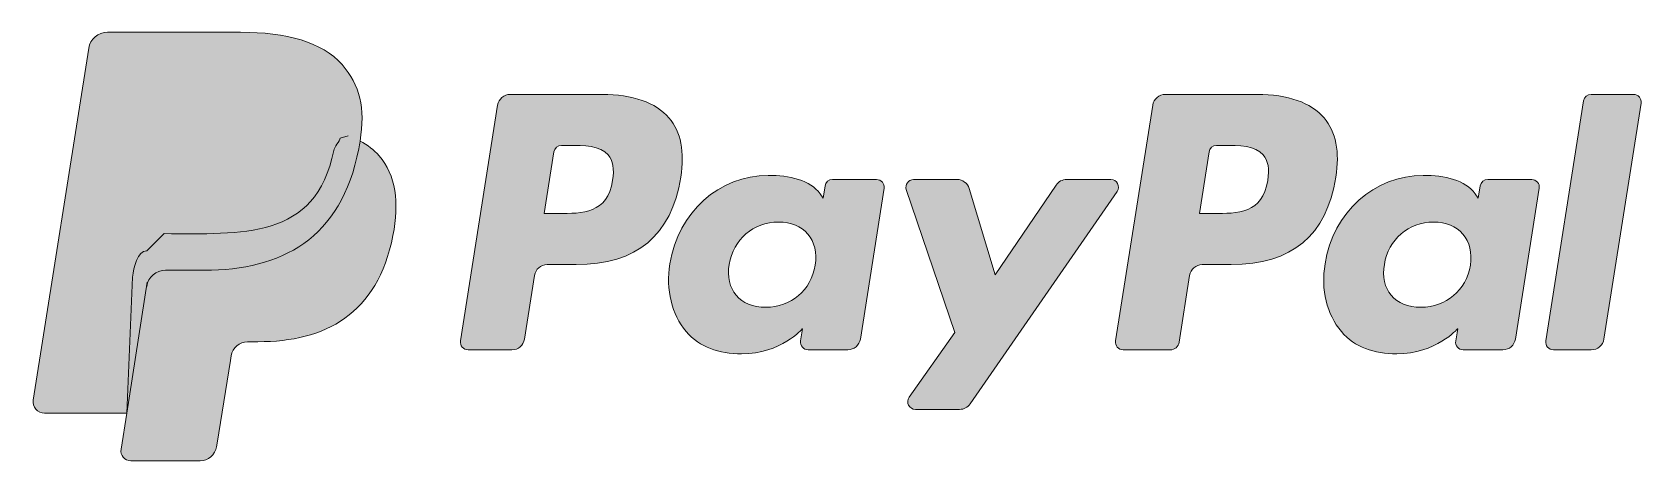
# Model space of a CAD drawing. Header units: inches. Extents: x 57.94 to 61.86, y 11.49 to 12.53.
import ezdxf

# ---------------------------------------------------------------- set-up
doc = ezdxf.new("R2010")
doc.units = ezdxf.units.IN
doc.header["$MEASUREMENT"] = 0
doc.layers.add('Layer 1', color=7, linetype='Continuous')

msp = doc.modelspace()

# ---------------------------------------------------------------- hatches: boundary and pattern name
at = {"layer": 'Layer 1', "true_color": 0x003087}
h = msp.add_hatch(color=156, dxfattribs=at)
h.dxf.hatch_style = 2
edge = h.paths.add_edge_path()
edge.add_spline(control_points=[(58.6899, 12.4497), (58.6416, 12.5047), (58.5543, 12.5283), (58.4427, 12.5283), (58.4427, 12.5283), (58.1186, 12.5283), (58.1186, 12.5283), (58.0958, 12.5283), (58.0764, 12.5117), (58.0728, 12.4892), (58.0728, 12.4892), (57.9379, 11.6334), (57.9379, 11.6334), (57.9352, 11.6166), (57.9482, 11.6013), (57.9653, 11.6013), (57.9653, 11.6013), (58.1654, 11.6013), (58.1654, 11.6013), (58.1654, 11.6013), (58.2156, 11.9199), (58.2156, 11.9199), (58.2156, 11.9199), (58.2141, 11.91), (58.2141, 11.91), (58.2177, 11.9325), (58.2369, 11.9491), (58.2597, 11.9491), (58.2597, 11.9491), (58.3548, 11.9491), (58.3548, 11.9491), (58.5416, 11.9491), (58.6878, 12.025), (58.7305, 12.2444), (58.7318, 12.2509), (58.7329, 12.2572), (58.7338, 12.2634), (58.7466, 12.3445), (58.7338, 12.3997), (58.6899, 12.4497)], knot_values=[0, 0, 0, 0, 0.013889, 0.013889, 0.013889, 0.027778, 0.027778, 0.027778, 0.041667, 0.041667, 0.041667, 0.055556, 0.055556, 0.055556, 0.069444, 0.069444, 0.069444, 0.083333, 0.083333, 0.083333, 0.097222, 0.097222, 0.097222, 0.111111, 0.111111, 0.111111, 0.125, 0.125, 0.125, 0.138889, 0.138889, 0.138889, 0.152778, 0.152778, 0.152778, 0.166667, 0.166667, 0.166667, 0.180556, 0.180556, 0.180556, 0.180556], degree=3, periodic=0)
edge.add_line((58.6899, 12.4497), (58.6899, 12.4497))
h = msp.add_hatch(color=156, dxfattribs=at)
h.dxf.hatch_style = 2
edge = h.paths.add_edge_path()
edge.add_spline(control_points=[(59.349, 12.1675), (59.3368, 12.0872), (59.2755, 12.0872), (59.2161, 12.0872), (59.2161, 12.0872), (59.1824, 12.0872), (59.1824, 12.0872), (59.1824, 12.0872), (59.2061, 12.2371), (59.2061, 12.2371), (59.2075, 12.2461), (59.2153, 12.2528), (59.2245, 12.2528), (59.2245, 12.2528), (59.2399, 12.2528), (59.2399, 12.2528), (59.2803, 12.2528), (59.3185, 12.2528), (59.3381, 12.2298), (59.3499, 12.2161), (59.3535, 12.1957), (59.349, 12.1675)], knot_values=[0, 0, 0, 0, 0.013889, 0.013889, 0.013889, 0.027778, 0.027778, 0.027778, 0.041667, 0.041667, 0.041667, 0.055556, 0.055556, 0.055556, 0.069444, 0.069444, 0.069444, 0.083333, 0.083333, 0.083333, 0.097222, 0.097222, 0.097222, 0.097222], degree=3, periodic=0)
edge.add_line((59.349, 12.1675), (59.349, 12.1675))
edge = h.paths.add_edge_path()
edge.add_spline(control_points=[(59.3232, 12.377), (59.3232, 12.377), (59.0995, 12.377), (59.0995, 12.377), (59.0842, 12.377), (59.0712, 12.3659), (59.0688, 12.3507), (59.0688, 12.3507), (58.9783, 11.7771), (58.9783, 11.7771), (58.9765, 11.7658), (58.9853, 11.7555), (58.9967, 11.7555), (58.9967, 11.7555), (59.1036, 11.7555), (59.1036, 11.7555), (59.1188, 11.7555), (59.1318, 11.7667), (59.1342, 11.7818), (59.1342, 11.7818), (59.1587, 11.9366), (59.1587, 11.9366), (59.161, 11.9517), (59.1741, 11.9628), (59.1894, 11.9628), (59.1894, 11.9628), (59.2601, 11.9628), (59.2601, 11.9628), (59.4075, 11.9628), (59.4926, 12.0341), (59.5148, 12.1755), (59.5248, 12.2372), (59.5152, 12.2858), (59.4862, 12.3198), (59.4544, 12.3572), (59.398, 12.377), (59.3232, 12.377)], knot_values=[0, 0, 0, 0, 0.013889, 0.013889, 0.013889, 0.027778, 0.027778, 0.027778, 0.041667, 0.041667, 0.041667, 0.055556, 0.055556, 0.055556, 0.069444, 0.069444, 0.069444, 0.083333, 0.083333, 0.083333, 0.097222, 0.097222, 0.097222, 0.111111, 0.111111, 0.111111, 0.125, 0.125, 0.125, 0.138889, 0.138889, 0.138889, 0.152778, 0.152778, 0.152778, 0.166667, 0.166667, 0.166667, 0.166667], degree=3, periodic=0)
edge.add_line((59.3232, 12.377), (59.3232, 12.377))
at = {"layer": 'Layer 1', "true_color": 0x009cde}
h = msp.add_hatch(color=142, dxfattribs=at)
h.dxf.hatch_style = 2
edge = h.paths.add_edge_path()
edge.add_spline(control_points=[(60.9446, 12.1675), (60.9324, 12.0872), (60.8711, 12.0872), (60.8118, 12.0872), (60.8118, 12.0872), (60.778, 12.0872), (60.778, 12.0872), (60.778, 12.0872), (60.8017, 12.2371), (60.8017, 12.2371), (60.8031, 12.2461), (60.8109, 12.2528), (60.8201, 12.2528), (60.8201, 12.2528), (60.8356, 12.2528), (60.8356, 12.2528), (60.876, 12.2528), (60.9141, 12.2528), (60.9338, 12.2298), (60.9455, 12.2161), (60.9491, 12.1957), (60.9446, 12.1675)], knot_values=[0, 0, 0, 0, 0.013889, 0.013889, 0.013889, 0.027778, 0.027778, 0.027778, 0.041667, 0.041667, 0.041667, 0.055556, 0.055556, 0.055556, 0.069444, 0.069444, 0.069444, 0.083333, 0.083333, 0.083333, 0.097222, 0.097222, 0.097222, 0.097222], degree=3, periodic=0)
edge.add_line((60.9446, 12.1675), (60.9446, 12.1675))
edge = h.paths.add_edge_path()
edge.add_spline(control_points=[(60.9188, 12.377), (60.9188, 12.377), (60.6951, 12.377), (60.6951, 12.377), (60.6798, 12.377), (60.6668, 12.3659), (60.6644, 12.3507), (60.6644, 12.3507), (60.5739, 11.7771), (60.5739, 11.7771), (60.5722, 11.7658), (60.5809, 11.7555), (60.5923, 11.7555), (60.5923, 11.7555), (60.7071, 11.7555), (60.7071, 11.7555), (60.7178, 11.7555), (60.727, 11.7633), (60.7286, 11.7739), (60.7286, 11.7739), (60.7543, 11.9366), (60.7543, 11.9366), (60.7567, 11.9517), (60.7697, 11.9628), (60.785, 11.9628), (60.785, 11.9628), (60.8558, 11.9628), (60.8558, 11.9628), (61.0031, 11.9628), (61.0882, 12.0341), (61.1104, 12.1755), (61.1204, 12.2372), (61.1108, 12.2858), (61.0819, 12.3198), (61.0501, 12.3572), (60.9937, 12.377), (60.9188, 12.377)], knot_values=[0, 0, 0, 0, 0.013889, 0.013889, 0.013889, 0.027778, 0.027778, 0.027778, 0.041667, 0.041667, 0.041667, 0.055556, 0.055556, 0.055556, 0.069444, 0.069444, 0.069444, 0.083333, 0.083333, 0.083333, 0.097222, 0.097222, 0.097222, 0.111111, 0.111111, 0.111111, 0.125, 0.125, 0.125, 0.138889, 0.138889, 0.138889, 0.152778, 0.152778, 0.152778, 0.166667, 0.166667, 0.166667, 0.166667], degree=3, periodic=0)
edge.add_line((60.9188, 12.377), (60.9188, 12.377))
h = msp.add_hatch(color=142, dxfattribs=at)
h.dxf.hatch_style = 2
edge = h.paths.add_edge_path()
edge.add_spline(control_points=[(61.7138, 12.3612), (61.7138, 12.3612), (61.6219, 11.7771), (61.6219, 11.7771), (61.6201, 11.7658), (61.6289, 11.7555), (61.6404, 11.7555), (61.6404, 11.7555), (61.7327, 11.7555), (61.7327, 11.7555), (61.748, 11.7555), (61.761, 11.7667), (61.7634, 11.7818), (61.7634, 11.7818), (61.8539, 12.3554), (61.8539, 12.3554), (61.8557, 12.3667), (61.847, 12.377), (61.8355, 12.377), (61.8355, 12.377), (61.7322, 12.377), (61.7322, 12.377), (61.723, 12.377), (61.7152, 12.3703), (61.7138, 12.3612)], knot_values=[0, 0, 0, 0, 0.013889, 0.013889, 0.013889, 0.027778, 0.027778, 0.027778, 0.041667, 0.041667, 0.041667, 0.055556, 0.055556, 0.055556, 0.069444, 0.069444, 0.069444, 0.083333, 0.083333, 0.083333, 0.097222, 0.097222, 0.097222, 0.111111, 0.111111, 0.111111, 0.111111], degree=3, periodic=0)
edge.add_line((61.7138, 12.3612), (61.7138, 12.3612))
h = msp.add_hatch(color=142, dxfattribs=at)
h.dxf.hatch_style = 2
edge = h.paths.add_edge_path()
edge.add_spline(control_points=[(58.7051, 12.2763), (58.7051, 12.2763), (58.6853, 12.2706), (58.6853, 12.2706), (58.6843, 12.2644), (58.6708, 12.2474), (58.6695, 12.2409), (58.6268, 12.0215), (58.4437, 12.0382), (58.2569, 12.0382), (58.2569, 12.0382), (58.214, 11.9965), (58.214, 11.9965), (58.1912, 11.9965), (58.1828, 11.9553), (58.1793, 11.9327), (58.1793, 11.9327), (58.1654, 11.6013), (58.1654, 11.6013), (58.1654, 11.6013), (58.1516, 11.5137), (58.1516, 11.5137), (58.1493, 11.4989), (58.1607, 11.4856), (58.1756, 11.4856), (58.1756, 11.4856), (58.3443, 11.4856), (58.3443, 11.4856), (58.3642, 11.4856), (58.3812, 11.5001), (58.3843, 11.5198), (58.3843, 11.5198), (58.386, 11.5284), (58.386, 11.5284), (58.386, 11.5284), (58.4178, 11.7298), (58.4178, 11.7298), (58.4178, 11.7298), (58.4198, 11.741), (58.4198, 11.741), (58.4229, 11.7607), (58.4399, 11.7752), (58.4599, 11.7752), (58.4599, 11.7752), (58.4851, 11.7752), (58.4851, 11.7752), (58.6485, 11.7752), (58.7764, 11.8416), (58.8138, 12.0335), (58.8294, 12.1138), (58.8213, 12.1807), (58.78, 12.2278), (58.7675, 12.242), (58.752, 12.2538), (58.7339, 12.2634)], knot_values=[0, 0, 0, 0, 0.013889, 0.013889, 0.013889, 0.027778, 0.027778, 0.027778, 0.041667, 0.041667, 0.041667, 0.055556, 0.055556, 0.055556, 0.069444, 0.069444, 0.069444, 0.083333, 0.083333, 0.083333, 0.097222, 0.097222, 0.097222, 0.111111, 0.111111, 0.111111, 0.125, 0.125, 0.125, 0.138889, 0.138889, 0.138889, 0.152778, 0.152778, 0.152778, 0.166667, 0.166667, 0.166667, 0.180556, 0.180556, 0.180556, 0.194444, 0.194444, 0.194444, 0.208333, 0.208333, 0.208333, 0.222222, 0.222222, 0.222222, 0.236111, 0.236111, 0.236111, 0.25, 0.25, 0.25, 0.25], degree=3, periodic=0)
edge.add_line((58.7339, 12.2634), (58.7051, 12.2763))
at = {"layer": 'Layer 1', "true_color": 0x003087}
h = msp.add_hatch(color=156, dxfattribs=at)
h.dxf.hatch_style = 2
edge = h.paths.add_edge_path()
edge.add_spline(control_points=[(59.8426, 11.9615), (59.8322, 11.9003), (59.7836, 11.8592), (59.7217, 11.8592), (59.6906, 11.8592), (59.6657, 11.8692), (59.6497, 11.8882), (59.6339, 11.9069), (59.6279, 11.9336), (59.6329, 11.9634), (59.6426, 12.0241), (59.6919, 12.0665), (59.753, 12.0665), (59.7834, 12.0665), (59.8081, 12.0564), (59.8244, 12.0373), (59.8408, 12.018), (59.8473, 11.9912), (59.8426, 11.9615)], knot_values=[0, 0, 0, 0, 0.013889, 0.013889, 0.013889, 0.027778, 0.027778, 0.027778, 0.041667, 0.041667, 0.041667, 0.055556, 0.055556, 0.055556, 0.069444, 0.069444, 0.069444, 0.083333, 0.083333, 0.083333, 0.083333], degree=3, periodic=0)
edge.add_line((59.8426, 11.9615), (59.8426, 11.9615))
edge = h.paths.add_edge_path()
edge.add_spline(control_points=[(59.9919, 12.17), (59.9919, 12.17), (59.8847, 12.17), (59.8847, 12.17), (59.8756, 12.17), (59.8677, 12.1634), (59.8663, 12.1543), (59.8663, 12.1543), (59.8616, 12.1243), (59.8616, 12.1243), (59.8616, 12.1243), (59.8541, 12.1352), (59.8541, 12.1352), (59.8309, 12.1689), (59.7792, 12.1801), (59.7276, 12.1801), (59.6092, 12.1801), (59.5081, 12.0904), (59.4885, 11.9646), (59.4782, 11.9019), (59.4928, 11.8419), (59.5283, 11.8001), (59.561, 11.7616), (59.6077, 11.7456), (59.6632, 11.7456), (59.7587, 11.7456), (59.8116, 11.8069), (59.8116, 11.8069), (59.8116, 11.8069), (59.8068, 11.7771), (59.8068, 11.7771), (59.805, 11.7658), (59.8137, 11.7556), (59.8252, 11.7556), (59.8252, 11.7556), (59.9217, 11.7556), (59.9217, 11.7556), (59.937, 11.7556), (59.95, 11.7667), (59.9524, 11.7818), (59.9524, 11.7818), (60.0103, 12.1485), (60.0103, 12.1485), (60.0121, 12.1598), (60.0033, 12.17), (59.9919, 12.17)], knot_values=[0, 0, 0, 0, 0.013889, 0.013889, 0.013889, 0.027778, 0.027778, 0.027778, 0.041667, 0.041667, 0.041667, 0.055556, 0.055556, 0.055556, 0.069444, 0.069444, 0.069444, 0.083333, 0.083333, 0.083333, 0.097222, 0.097222, 0.097222, 0.111111, 0.111111, 0.111111, 0.125, 0.125, 0.125, 0.138889, 0.138889, 0.138889, 0.152778, 0.152778, 0.152778, 0.166667, 0.166667, 0.166667, 0.180556, 0.180556, 0.180556, 0.194444, 0.194444, 0.194444, 0.208333, 0.208333, 0.208333, 0.208333], degree=3, periodic=0)
edge.add_line((59.9919, 12.17), (59.9919, 12.17))
h = msp.add_hatch(color=156, dxfattribs=at)
h.dxf.hatch_style = 2
edge = h.paths.add_edge_path()
edge.add_spline(control_points=[(60.5624, 12.17), (60.5624, 12.17), (60.4547, 12.17), (60.4547, 12.17), (60.4444, 12.17), (60.4348, 12.1649), (60.429, 12.1564), (60.429, 12.1564), (60.2805, 11.9376), (60.2805, 11.9376), (60.2805, 11.9376), (60.2176, 12.1479), (60.2176, 12.1479), (60.2136, 12.161), (60.2015, 12.17), (60.1878, 12.17), (60.1878, 12.17), (60.0819, 12.17), (60.0819, 12.17), (60.0692, 12.17), (60.0602, 12.1575), (60.0643, 12.1454), (60.0643, 12.1454), (60.1828, 11.7973), (60.1828, 11.7973), (60.1828, 11.7973), (60.0713, 11.64), (60.0713, 11.64), (60.0626, 11.6277), (60.0714, 11.6106), (60.0865, 11.6106), (60.0865, 11.6106), (60.1941, 11.6106), (60.1941, 11.6106), (60.2043, 11.6106), (60.2138, 11.6156), (60.2197, 11.6239), (60.2197, 11.6239), (60.5777, 12.1408), (60.5777, 12.1408), (60.5863, 12.1531), (60.5775, 12.17), (60.5624, 12.17)], knot_values=[0, 0, 0, 0, 0.013889, 0.013889, 0.013889, 0.027778, 0.027778, 0.027778, 0.041667, 0.041667, 0.041667, 0.055556, 0.055556, 0.055556, 0.069444, 0.069444, 0.069444, 0.083333, 0.083333, 0.083333, 0.097222, 0.097222, 0.097222, 0.111111, 0.111111, 0.111111, 0.125, 0.125, 0.125, 0.138889, 0.138889, 0.138889, 0.152778, 0.152778, 0.152778, 0.166667, 0.166667, 0.166667, 0.180556, 0.180556, 0.180556, 0.194444, 0.194444, 0.194444, 0.194444], degree=3, periodic=0)
edge.add_line((60.5624, 12.17), (60.5624, 12.17))
at = {"layer": 'Layer 1', "true_color": 0x009cde}
h = msp.add_hatch(color=142, dxfattribs=at)
h.dxf.hatch_style = 2
edge = h.paths.add_edge_path()
edge.add_spline(control_points=[(61.4382, 11.9615), (61.4278, 11.9003), (61.3793, 11.8592), (61.3173, 11.8592), (61.2862, 11.8592), (61.2613, 11.8692), (61.2453, 11.8882), (61.2295, 11.9069), (61.2236, 11.9336), (61.2286, 11.9634), (61.2382, 12.0241), (61.2876, 12.0665), (61.3486, 12.0665), (61.379, 12.0665), (61.4037, 12.0564), (61.42, 12.0373), (61.4364, 12.018), (61.4429, 11.9912), (61.4382, 11.9615)], knot_values=[0, 0, 0, 0, 0.013889, 0.013889, 0.013889, 0.027778, 0.027778, 0.027778, 0.041667, 0.041667, 0.041667, 0.055556, 0.055556, 0.055556, 0.069444, 0.069444, 0.069444, 0.083333, 0.083333, 0.083333, 0.083333], degree=3, periodic=0)
edge.add_line((61.4382, 11.9615), (61.4382, 11.9615))
edge = h.paths.add_edge_path()
edge.add_spline(control_points=[(61.5875, 12.17), (61.5875, 12.17), (61.4804, 12.17), (61.4804, 12.17), (61.4712, 12.17), (61.4634, 12.1634), (61.4619, 12.1543), (61.4619, 12.1543), (61.4572, 12.1243), (61.4572, 12.1243), (61.4572, 12.1243), (61.4497, 12.1352), (61.4497, 12.1352), (61.4265, 12.1689), (61.3748, 12.1801), (61.3232, 12.1801), (61.2049, 12.1801), (61.1038, 12.0904), (61.0841, 11.9646), (61.0738, 11.9019), (61.0884, 11.8419), (61.124, 11.8001), (61.1567, 11.7616), (61.2033, 11.7456), (61.2589, 11.7456), (61.3543, 11.7456), (61.4072, 11.8069), (61.4072, 11.8069), (61.4072, 11.8069), (61.4024, 11.7771), (61.4024, 11.7771), (61.4006, 11.7658), (61.4094, 11.7556), (61.4208, 11.7556), (61.4208, 11.7556), (61.5173, 11.7556), (61.5173, 11.7556), (61.5326, 11.7556), (61.5456, 11.7667), (61.548, 11.7818), (61.548, 11.7818), (61.6059, 12.1485), (61.6059, 12.1485), (61.6077, 12.1598), (61.5989, 12.17), (61.5875, 12.17)], knot_values=[0, 0, 0, 0, 0.013889, 0.013889, 0.013889, 0.027778, 0.027778, 0.027778, 0.041667, 0.041667, 0.041667, 0.055556, 0.055556, 0.055556, 0.069444, 0.069444, 0.069444, 0.083333, 0.083333, 0.083333, 0.097222, 0.097222, 0.097222, 0.111111, 0.111111, 0.111111, 0.125, 0.125, 0.125, 0.138889, 0.138889, 0.138889, 0.152778, 0.152778, 0.152778, 0.166667, 0.166667, 0.166667, 0.180556, 0.180556, 0.180556, 0.194444, 0.194444, 0.194444, 0.208333, 0.208333, 0.208333, 0.208333], degree=3, periodic=0)
edge.add_line((61.5875, 12.17), (61.5875, 12.17))

# ---------------------------------------------------------------- linework, layer by layer
at = {"layer": 'Layer 1', "lineweight": 0}
for points, knots in [([(58.6899, 12.4497), (58.6416, 12.5047), (58.5543, 12.5283), (58.4427, 12.5283), (58.4427, 12.5283), (58.1186, 12.5283), (58.1186, 12.5283), (58.0958, 12.5283), (58.0764, 12.5117), (58.0728, 12.4892), (58.0728, 12.4892), (57.9379, 11.6334), (57.9379, 11.6334), (57.9352, 11.6166), (57.9482, 11.6013), (57.9653, 11.6013), (57.9653, 11.6013), (58.1654, 11.6013), (58.1654, 11.6013), (58.1654, 11.6013), (58.2156, 11.9199), (58.2156, 11.9199), (58.2156, 11.9199), (58.2141, 11.91), (58.2141, 11.91), (58.2177, 11.9325), (58.2369, 11.9491), (58.2597, 11.9491), (58.2597, 11.9491), (58.3548, 11.9491), (58.3548, 11.9491), (58.5416, 11.9491), (58.6878, 12.025), (58.7305, 12.2444), (58.7318, 12.2509), (58.7329, 12.2572), (58.7338, 12.2634), (58.7466, 12.3445), (58.7338, 12.3997), (58.6899, 12.4497)], [0, 0, 0, 0, 1, 1, 1, 2, 2, 2, 3, 3, 3, 4, 4, 4, 5, 5, 5, 6, 6, 6, 7, 7, 7, 8, 8, 8, 9, 9, 9, 10, 10, 10, 11, 11, 11, 12, 12, 12, 13, 13, 13, 13]), ([(59.3232, 12.377), (59.3232, 12.377), (59.0995, 12.377), (59.0995, 12.377), (59.0842, 12.377), (59.0712, 12.3659), (59.0688, 12.3507), (59.0688, 12.3507), (58.9783, 11.7771), (58.9783, 11.7771), (58.9765, 11.7658), (58.9853, 11.7555), (58.9967, 11.7555), (58.9967, 11.7555), (59.1036, 11.7555), (59.1036, 11.7555), (59.1188, 11.7555), (59.1318, 11.7667), (59.1342, 11.7818), (59.1342, 11.7818), (59.1587, 11.9366), (59.1587, 11.9366), (59.161, 11.9517), (59.1741, 11.9628), (59.1894, 11.9628), (59.1894, 11.9628), (59.2601, 11.9628), (59.2601, 11.9628), (59.4075, 11.9628), (59.4926, 12.0341), (59.5148, 12.1755), (59.5248, 12.2372), (59.5152, 12.2858), (59.4862, 12.3198), (59.4544, 12.3572), (59.398, 12.377), (59.3232, 12.377)], [0, 0, 0, 0, 1, 1, 1, 2, 2, 2, 3, 3, 3, 4, 4, 4, 5, 5, 5, 6, 6, 6, 7, 7, 7, 8, 8, 8, 9, 9, 9, 10, 10, 10, 11, 11, 11, 12, 12, 12, 12]), ([(60.9188, 12.377), (60.9188, 12.377), (60.6951, 12.377), (60.6951, 12.377), (60.6798, 12.377), (60.6668, 12.3659), (60.6644, 12.3507), (60.6644, 12.3507), (60.5739, 11.7771), (60.5739, 11.7771), (60.5722, 11.7658), (60.5809, 11.7555), (60.5923, 11.7555), (60.5923, 11.7555), (60.7071, 11.7555), (60.7071, 11.7555), (60.7178, 11.7555), (60.727, 11.7633), (60.7286, 11.7739), (60.7286, 11.7739), (60.7543, 11.9366), (60.7543, 11.9366), (60.7567, 11.9517), (60.7697, 11.9628), (60.785, 11.9628), (60.785, 11.9628), (60.8558, 11.9628), (60.8558, 11.9628), (61.0031, 11.9628), (61.0882, 12.0341), (61.1104, 12.1755), (61.1204, 12.2372), (61.1108, 12.2858), (61.0819, 12.3198), (61.0501, 12.3572), (60.9937, 12.377), (60.9188, 12.377)], [0, 0, 0, 0, 1, 1, 1, 2, 2, 2, 3, 3, 3, 4, 4, 4, 5, 5, 5, 6, 6, 6, 7, 7, 7, 8, 8, 8, 9, 9, 9, 10, 10, 10, 11, 11, 11, 12, 12, 12, 12]), ([(61.7138, 12.3612), (61.7138, 12.3612), (61.6219, 11.7771), (61.6219, 11.7771), (61.6201, 11.7658), (61.6289, 11.7555), (61.6404, 11.7555), (61.6404, 11.7555), (61.7327, 11.7555), (61.7327, 11.7555), (61.748, 11.7555), (61.761, 11.7667), (61.7634, 11.7818), (61.7634, 11.7818), (61.8539, 12.3554), (61.8539, 12.3554), (61.8557, 12.3667), (61.847, 12.377), (61.8355, 12.377), (61.8355, 12.377), (61.7322, 12.377), (61.7322, 12.377), (61.723, 12.377), (61.7152, 12.3703), (61.7138, 12.3612)], [0, 0, 0, 0, 1, 1, 1, 2, 2, 2, 3, 3, 3, 4, 4, 4, 5, 5, 5, 6, 6, 6, 7, 7, 7, 8, 8, 8, 8]), ([(58.7051, 12.2763), (58.7051, 12.2763), (58.6853, 12.2706), (58.6853, 12.2706), (58.6843, 12.2644), (58.6708, 12.2474), (58.6695, 12.2409), (58.6268, 12.0215), (58.4437, 12.0382), (58.2569, 12.0382), (58.2569, 12.0382), (58.214, 11.9965), (58.214, 11.9965), (58.1912, 11.9965), (58.1828, 11.9553), (58.1793, 11.9327), (58.1793, 11.9327), (58.1654, 11.6013), (58.1654, 11.6013), (58.1654, 11.6013), (58.1516, 11.5137), (58.1516, 11.5137), (58.1493, 11.4989), (58.1607, 11.4856), (58.1756, 11.4856), (58.1756, 11.4856), (58.3443, 11.4856), (58.3443, 11.4856), (58.3642, 11.4856), (58.3812, 11.5001), (58.3843, 11.5198), (58.3843, 11.5198), (58.386, 11.5284), (58.386, 11.5284), (58.386, 11.5284), (58.4178, 11.7298), (58.4178, 11.7298), (58.4178, 11.7298), (58.4198, 11.741), (58.4198, 11.741), (58.4229, 11.7607), (58.4399, 11.7752), (58.4599, 11.7752), (58.4599, 11.7752), (58.4851, 11.7752), (58.4851, 11.7752), (58.6485, 11.7752), (58.7764, 11.8416), (58.8138, 12.0335), (58.8294, 12.1138), (58.8213, 12.1807), (58.78, 12.2278), (58.7675, 12.242), (58.752, 12.2538), (58.7339, 12.2634)], [0, 0, 0, 0, 1, 1, 1, 2, 2, 2, 3, 3, 3, 4, 4, 4, 5, 5, 5, 6, 6, 6, 7, 7, 7, 8, 8, 8, 9, 9, 9, 10, 10, 10, 11, 11, 11, 12, 12, 12, 13, 13, 13, 14, 14, 14, 15, 15, 15, 16, 16, 16, 17, 17, 17, 18, 18, 18, 18]), ([(59.349, 12.1675), (59.3368, 12.0872), (59.2755, 12.0872), (59.2161, 12.0872), (59.2161, 12.0872), (59.1824, 12.0872), (59.1824, 12.0872), (59.1824, 12.0872), (59.2061, 12.2371), (59.2061, 12.2371), (59.2075, 12.2461), (59.2153, 12.2528), (59.2245, 12.2528), (59.2245, 12.2528), (59.2399, 12.2528), (59.2399, 12.2528), (59.2803, 12.2528), (59.3185, 12.2528), (59.3381, 12.2298), (59.3499, 12.2161), (59.3535, 12.1957), (59.349, 12.1675)], [0, 0, 0, 0, 1, 1, 1, 2, 2, 2, 3, 3, 3, 4, 4, 4, 5, 5, 5, 6, 6, 6, 7, 7, 7, 7]), ([(60.9446, 12.1675), (60.9324, 12.0872), (60.8711, 12.0872), (60.8118, 12.0872), (60.8118, 12.0872), (60.778, 12.0872), (60.778, 12.0872), (60.778, 12.0872), (60.8017, 12.2371), (60.8017, 12.2371), (60.8031, 12.2461), (60.8109, 12.2528), (60.8201, 12.2528), (60.8201, 12.2528), (60.8356, 12.2528), (60.8356, 12.2528), (60.876, 12.2528), (60.9141, 12.2528), (60.9338, 12.2298), (60.9455, 12.2161), (60.9491, 12.1957), (60.9446, 12.1675)], [0, 0, 0, 0, 1, 1, 1, 2, 2, 2, 3, 3, 3, 4, 4, 4, 5, 5, 5, 6, 6, 6, 7, 7, 7, 7]), ([(59.9919, 12.17), (59.9919, 12.17), (59.8847, 12.17), (59.8847, 12.17), (59.8756, 12.17), (59.8677, 12.1634), (59.8663, 12.1543), (59.8663, 12.1543), (59.8616, 12.1243), (59.8616, 12.1243), (59.8616, 12.1243), (59.8541, 12.1352), (59.8541, 12.1352), (59.8309, 12.1689), (59.7792, 12.1801), (59.7276, 12.1801), (59.6092, 12.1801), (59.5081, 12.0904), (59.4885, 11.9646), (59.4782, 11.9019), (59.4928, 11.8419), (59.5283, 11.8001), (59.561, 11.7616), (59.6077, 11.7456), (59.6632, 11.7456), (59.7587, 11.7456), (59.8116, 11.8069), (59.8116, 11.8069), (59.8116, 11.8069), (59.8068, 11.7771), (59.8068, 11.7771), (59.805, 11.7658), (59.8137, 11.7556), (59.8252, 11.7556), (59.8252, 11.7556), (59.9217, 11.7556), (59.9217, 11.7556), (59.937, 11.7556), (59.95, 11.7667), (59.9524, 11.7818), (59.9524, 11.7818), (60.0103, 12.1485), (60.0103, 12.1485), (60.0121, 12.1598), (60.0033, 12.17), (59.9919, 12.17)], [0, 0, 0, 0, 1, 1, 1, 2, 2, 2, 3, 3, 3, 4, 4, 4, 5, 5, 5, 6, 6, 6, 7, 7, 7, 8, 8, 8, 9, 9, 9, 10, 10, 10, 11, 11, 11, 12, 12, 12, 13, 13, 13, 14, 14, 14, 15, 15, 15, 15]), ([(60.5624, 12.17), (60.5624, 12.17), (60.4547, 12.17), (60.4547, 12.17), (60.4444, 12.17), (60.4348, 12.1649), (60.429, 12.1564), (60.429, 12.1564), (60.2805, 11.9376), (60.2805, 11.9376), (60.2805, 11.9376), (60.2176, 12.1479), (60.2176, 12.1479), (60.2136, 12.161), (60.2015, 12.17), (60.1878, 12.17), (60.1878, 12.17), (60.0819, 12.17), (60.0819, 12.17), (60.0692, 12.17), (60.0602, 12.1575), (60.0643, 12.1454), (60.0643, 12.1454), (60.1828, 11.7973), (60.1828, 11.7973), (60.1828, 11.7973), (60.0713, 11.64), (60.0713, 11.64), (60.0626, 11.6277), (60.0714, 11.6106), (60.0865, 11.6106), (60.0865, 11.6106), (60.1941, 11.6106), (60.1941, 11.6106), (60.2043, 11.6106), (60.2138, 11.6156), (60.2197, 11.6239), (60.2197, 11.6239), (60.5777, 12.1408), (60.5777, 12.1408), (60.5863, 12.1531), (60.5775, 12.17), (60.5624, 12.17)], [0, 0, 0, 0, 1, 1, 1, 2, 2, 2, 3, 3, 3, 4, 4, 4, 5, 5, 5, 6, 6, 6, 7, 7, 7, 8, 8, 8, 9, 9, 9, 10, 10, 10, 11, 11, 11, 12, 12, 12, 13, 13, 13, 14, 14, 14, 14]), ([(61.5875, 12.17), (61.5875, 12.17), (61.4804, 12.17), (61.4804, 12.17), (61.4712, 12.17), (61.4634, 12.1634), (61.4619, 12.1543), (61.4619, 12.1543), (61.4572, 12.1243), (61.4572, 12.1243), (61.4572, 12.1243), (61.4497, 12.1352), (61.4497, 12.1352), (61.4265, 12.1689), (61.3748, 12.1801), (61.3232, 12.1801), (61.2049, 12.1801), (61.1038, 12.0904), (61.0841, 11.9646), (61.0738, 11.9019), (61.0884, 11.8419), (61.124, 11.8001), (61.1567, 11.7616), (61.2033, 11.7456), (61.2589, 11.7456), (61.3543, 11.7456), (61.4072, 11.8069), (61.4072, 11.8069), (61.4072, 11.8069), (61.4024, 11.7771), (61.4024, 11.7771), (61.4006, 11.7658), (61.4094, 11.7556), (61.4208, 11.7556), (61.4208, 11.7556), (61.5173, 11.7556), (61.5173, 11.7556), (61.5326, 11.7556), (61.5456, 11.7667), (61.548, 11.7818), (61.548, 11.7818), (61.6059, 12.1485), (61.6059, 12.1485), (61.6077, 12.1598), (61.5989, 12.17), (61.5875, 12.17)], [0, 0, 0, 0, 1, 1, 1, 2, 2, 2, 3, 3, 3, 4, 4, 4, 5, 5, 5, 6, 6, 6, 7, 7, 7, 8, 8, 8, 9, 9, 9, 10, 10, 10, 11, 11, 11, 12, 12, 12, 13, 13, 13, 14, 14, 14, 15, 15, 15, 15]), ([(59.8426, 11.9615), (59.8322, 11.9003), (59.7836, 11.8592), (59.7217, 11.8592), (59.6906, 11.8592), (59.6657, 11.8692), (59.6497, 11.8882), (59.6339, 11.9069), (59.6279, 11.9336), (59.6329, 11.9634), (59.6426, 12.0241), (59.6919, 12.0665), (59.753, 12.0665), (59.7834, 12.0665), (59.8081, 12.0564), (59.8244, 12.0373), (59.8408, 12.018), (59.8473, 11.9912), (59.8426, 11.9615)], [0, 0, 0, 0, 1, 1, 1, 2, 2, 2, 3, 3, 3, 4, 4, 4, 5, 5, 5, 6, 6, 6, 6]), ([(61.4382, 11.9615), (61.4278, 11.9003), (61.3793, 11.8592), (61.3173, 11.8592), (61.2862, 11.8592), (61.2613, 11.8692), (61.2453, 11.8882), (61.2295, 11.9069), (61.2236, 11.9336), (61.2286, 11.9634), (61.2382, 12.0241), (61.2876, 12.0665), (61.3486, 12.0665), (61.379, 12.0665), (61.4037, 12.0564), (61.42, 12.0373), (61.4364, 12.018), (61.4429, 11.9912), (61.4382, 11.9615)], [0, 0, 0, 0, 1, 1, 1, 2, 2, 2, 3, 3, 3, 4, 4, 4, 5, 5, 5, 6, 6, 6, 6])]:
    msp.add_open_spline(points, degree=3, knots=knots, dxfattribs=at)

doc.saveas('drawing.dxf')
